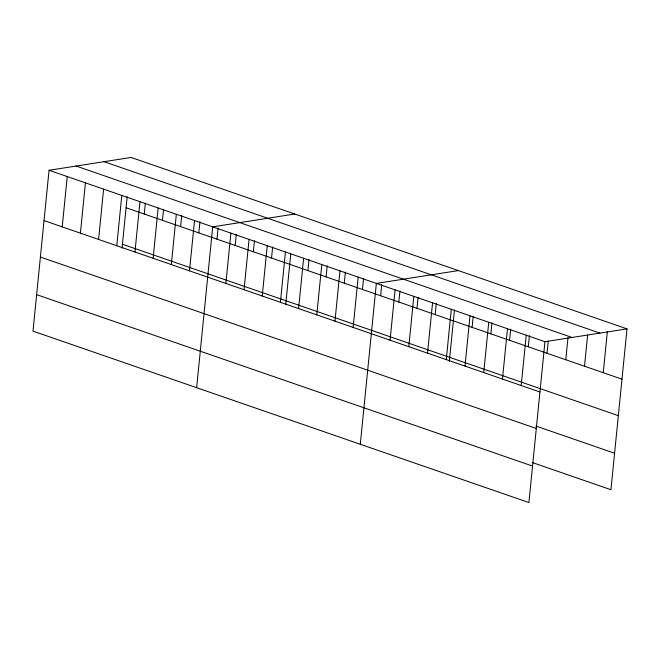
<?xml version="1.0" encoding="UTF-8"?>
<svg xmlns="http://www.w3.org/2000/svg" width="660" height="660" viewBox="0 0 660 660"><rect width="100%" height="100%" fill="white"/><g stroke="black" fill="none" stroke-linecap="round" stroke-linejoin="round"><path stroke-width="0.99" d="M627 328.87L131.093 157.451L49.054 170.28L33 331.13L528.908 502.549L544.962 341.698L627 328.87L610.945 489.72L532.265 462.52M62.213 226.867L67.237 176.566M80.404 233.153L85.421 182.853M98.587 239.44L103.603 189.139M116.77 245.726L121.787 195.418M122.042 248.193L127.182 196.688M134.953 252.013L139.969 201.704M144.26 214.038L145.365 202.975M153.136 258.291L158.152 207.991M162.442 220.325L163.548 209.261M171.319 264.577L176.335 214.277M180.625 226.611L181.731 215.548M189.502 270.864L194.518 220.564M198.808 232.898L199.914 221.826M196.647 387.7L212.701 226.85L294.748 214.022M216.991 239.184L218.097 228.112M225.868 283.437L230.885 233.137M235.174 245.471L236.28 234.399M244.051 289.724L249.067 239.415M253.358 251.749L254.463 240.685M262.235 296.01L267.25 245.701M271.54 258.035L272.646 246.972M280.417 302.288L285.433 251.988M285.689 304.763L290.73 254.265M298.6 308.575L303.616 258.274M307.906 270.608L309.012 259.545M316.784 314.861L321.799 264.561M326.089 276.895L327.195 265.823M334.966 321.148L339.983 270.847M344.272 283.181L345.378 272.11M353.149 327.434L358.165 277.134M362.455 289.468L363.561 278.396M360.294 444.262L376.349 283.412L458.395 270.592M380.638 295.746L381.744 284.683M390.068 340.197L395.084 289.888M398.822 302.033L399.927 290.969M408.796 346.673L413.82 296.365M417.004 308.319L418.11 297.256M427.531 353.149L432.556 302.841M435.188 314.605L436.293 303.542M446.267 359.617L451.291 309.317M449.336 361.325L454.476 309.82M465.003 366.094L470.019 315.793M472.106 327.368L473.212 316.297M483.739 372.57L488.755 322.27M490.842 333.844L491.947 322.773M502.466 379.046L507.49 328.746M509.578 340.321L510.675 329.249M521.202 385.522L526.226 335.222M528.305 346.797L529.411 335.725M547.041 353.265L548.245 341.195M565.777 359.741L567.988 337.615M584.512 366.217L587.623 335.033M603.248 372.694L607.365 331.452M104.024 161.683L599.923 333.102M76.131 166.048L572.03 337.466M49.054 170.28L544.962 341.698M126.076 207.751L621.976 379.17M122.43 244.233L618.337 415.651M44.03 220.58L539.938 391.999M535.904 426.038L614.584 453.238M40.392 257.062L536.299 428.48M36.638 294.649L532.546 466.067"/></g></svg>
